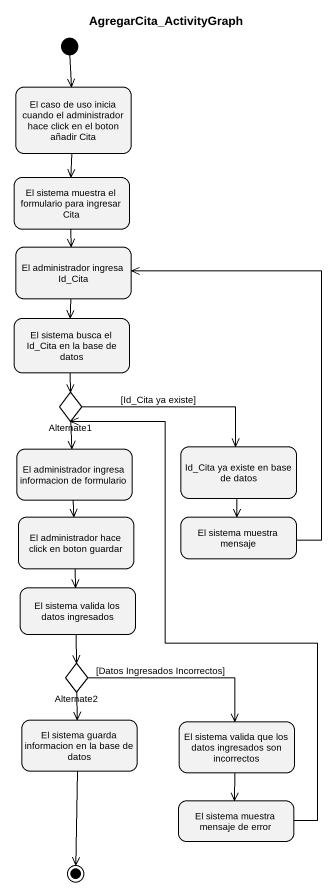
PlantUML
@startuml
title AgregarCita_ActivityGraph
hide empty description
state "El caso de uso inicia cuando el administrador hace click en el boton añadir Cita" as El_caso_de_uso_inicia
state "El sistema muestra el formulario para ingresar Cita" as El_sistema_muestra_el
state "El administrador ingresa Id_Cita" as El_administrador_ingresa_Id
state "El sistema busca el Id_Cita en la base de datos" as El_sistema_busca_el_Id_Cita
state Alternate1 <<choice>>
state "El administrador ingresa informacion de formulario" as El_administrador_ingresa
state "Id_Cita ya existe en base de datos" as Id_Cita_ya_existe_en_base
state "El administrador hace click en boton guardar" as El_administrador_hace_click
state "El sistema muestra mensaje" as El_sistema_muestra_mensaje
state "El sistema valida los datos ingresados" as El_sistema_valida_los_datos
state Alternate2 <<choice>>
state "El sistema guarda informacion en la base de datos" as El_sistema_guarda
state "El sistema valida que los datos ingresados son incorrectos" as El_sistema_valida_que_los
state "El sistema muestra mensaje de error" as El_sistema_muestra_mensaje_2
[*] --> El_caso_de_uso_inicia
El_caso_de_uso_inicia --> El_sistema_muestra_el
El_sistema_muestra_el --> El_administrador_ingresa_Id
El_administrador_ingresa_Id --> El_sistema_busca_el_Id_Cita
El_sistema_busca_el_Id_Cita --> Alternate1
Alternate1 --> El_administrador_ingresa
Alternate1 -right-> Id_Cita_ya_existe_en_base : [Id_Cita ya existe]
El_administrador_ingresa --> El_administrador_hace_click
Id_Cita_ya_existe_en_base --> El_sistema_muestra_mensaje
El_administrador_hace_click --> El_sistema_valida_los_datos
El_sistema_muestra_mensaje -up-> El_administrador_ingresa_Id
El_sistema_valida_los_datos --> Alternate2
Alternate2 --> El_sistema_guarda
Alternate2 -right-> El_sistema_valida_que_los : [Datos Ingresados Incorrectos]
El_sistema_valida_que_los --> El_sistema_muestra_mensaje_2
El_sistema_muestra_mensaje_2 -up-> Alternate1
El_sistema_guarda --> [*]
@enduml
